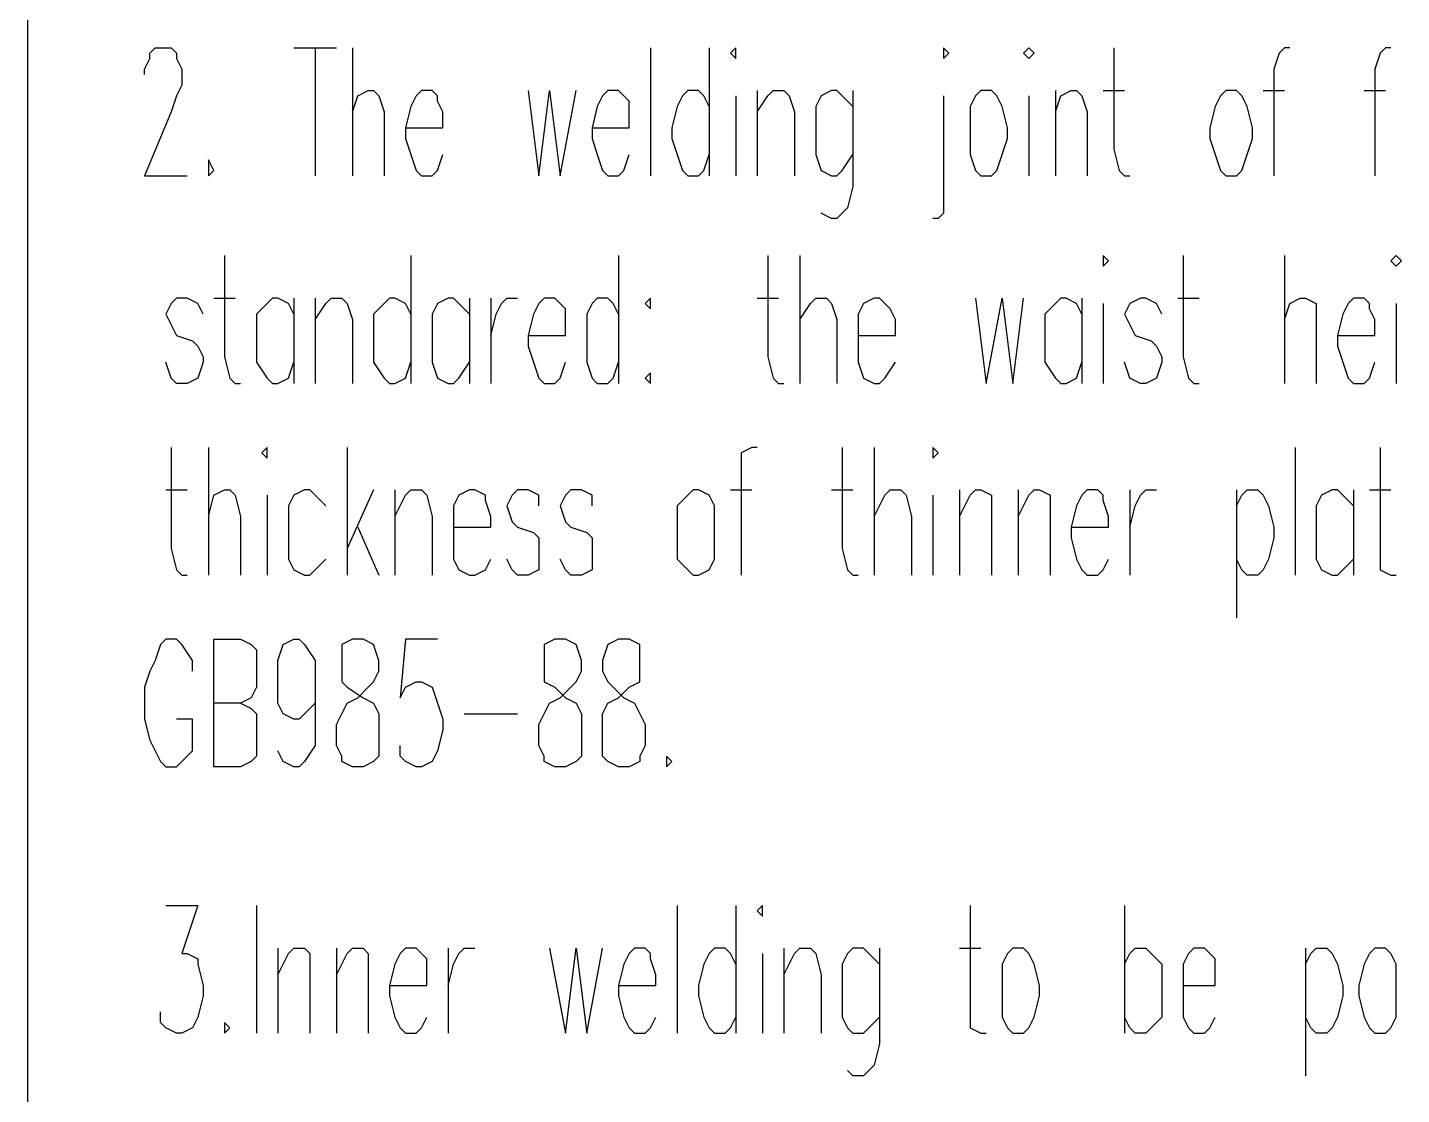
# Model space of a CAD drawing. Extents: x 0.3 to 16.2, y 0.3 to 22.9.
# Drawn here: x 13.697 to 14.557, y 20.275 to 20.943 of the extents above; entities that cross this region are included whole.
import ezdxf

# ---------------------------------------------------------------- set-up
doc = ezdxf.new("R2010")
doc.units = 0
doc.header["$MEASUREMENT"] = 0
doc.linetypes.add('AUSGEZOGEN', pattern=[0])
doc.layers.get('0').update_dxf_attribs({"linetype": 'AUSGEZOGEN'})

msp = doc.modelspace()

# ---------------------------------------------------------------- linework, layer by layer
for points in [[(13.69667, 21.55333), (13.69667, 17.68333)], [(13.77, 20.91333), (13.77, 20.91667), (13.77, 20.91667), (13.77333, 20.92333), (13.77333, 20.92333), (13.77333, 20.92667), (13.77333, 20.92667), (13.77667, 20.93), (13.77667, 20.93), (13.78667, 20.93), (13.78667, 20.93), (13.79, 20.92667), (13.79, 20.92667), (13.79, 20.92333), (13.79, 20.92333), (13.79333, 20.91667), (13.79333, 20.91667), (13.79333, 20.90667), (13.79333, 20.90667), (13.79, 20.9), (13.79, 20.9), (13.78667, 20.89), (13.78667, 20.89), (13.77, 20.85), (13.77, 20.85), (13.79667, 20.85)], [(13.86333, 20.93), (13.89, 20.93)], [(13.87667, 20.93), (13.87667, 20.85)], [(13.9, 20.93), (13.9, 20.85)], [(14.08667, 20.93), (14.08667, 20.85)], [(14.12333, 20.93), (14.12333, 20.85)], [(14.13667, 20.92667), (14.14, 20.92333), (14.14, 20.92333), (14.14, 20.93), (14.14, 20.93), (14.13667, 20.92667), (14.13667, 20.92667)], [(14.27, 20.92667), (14.27, 20.92333), (14.27, 20.92333), (14.27333, 20.92667), (14.27333, 20.92667), (14.27, 20.93), (14.27, 20.93), (14.27, 20.92667), (14.27, 20.92667)], [(14.32, 20.92667), (14.32333, 20.92333), (14.32333, 20.92333), (14.32667, 20.92667), (14.32667, 20.92667), (14.32333, 20.93), (14.32333, 20.93), (14.32, 20.92667), (14.32, 20.92667)], [(14.37667, 20.93), (14.37667, 20.86667), (14.37667, 20.86667), (14.38, 20.85333), (14.38, 20.85333), (14.38333, 20.85), (14.38333, 20.85), (14.38667, 20.85)], [(14.48667, 20.93), (14.48333, 20.93), (14.48333, 20.93), (14.48, 20.92667), (14.48, 20.92667), (14.47667, 20.91667), (14.47667, 20.91667), (14.47667, 20.85)], [(14.55, 20.93), (14.54667, 20.93), (14.54667, 20.93), (14.54333, 20.92667), (14.54333, 20.92667), (14.54, 20.91667), (14.54, 20.91667), (14.54, 20.85)], [(13.9, 20.89), (13.90333, 20.9), (13.90333, 20.9), (13.91, 20.90333), (13.91, 20.90333), (13.91333, 20.90333), (13.91333, 20.90333), (13.91667, 20.9), (13.91667, 20.9), (13.92, 20.89), (13.92, 20.89), (13.92, 20.85)], [(13.93333, 20.88), (13.95667, 20.88), (13.95667, 20.88), (13.95667, 20.89), (13.95667, 20.89), (13.95333, 20.89667), (13.95333, 20.89667), (13.95333, 20.9), (13.95333, 20.9), (13.95, 20.90333), (13.95, 20.90333), (13.94333, 20.90333), (13.94333, 20.90333), (13.94, 20.9), (13.94, 20.9), (13.93667, 20.89333), (13.93667, 20.89333), (13.93333, 20.88), (13.93333, 20.88), (13.93333, 20.87333), (13.93333, 20.87333), (13.93667, 20.86333), (13.93667, 20.86333), (13.94, 20.85333), (13.94, 20.85333), (13.94333, 20.85), (13.94333, 20.85), (13.95, 20.85), (13.95, 20.85), (13.95333, 20.85333), (13.95333, 20.85333), (13.95667, 20.86333)], [(14.01, 20.90333), (14.01667, 20.85), (14.01667, 20.85), (14.02333, 20.90333), (14.02333, 20.90333), (14.03, 20.85), (14.03, 20.85), (14.04, 20.90333)], [(14.05, 20.88), (14.07333, 20.88), (14.07333, 20.88), (14.07333, 20.89), (14.07333, 20.89), (14.07333, 20.89667), (14.07333, 20.89667), (14.07, 20.9), (14.07, 20.9), (14.06667, 20.90333), (14.06667, 20.90333), (14.06, 20.90333), (14.06, 20.90333), (14.05667, 20.9), (14.05667, 20.9), (14.05333, 20.89333), (14.05333, 20.89333), (14.05, 20.88), (14.05, 20.88), (14.05, 20.87333), (14.05, 20.87333), (14.05333, 20.86333), (14.05333, 20.86333), (14.05667, 20.85333), (14.05667, 20.85333), (14.06, 20.85), (14.06, 20.85), (14.06667, 20.85), (14.06667, 20.85), (14.07, 20.85333), (14.07, 20.85333), (14.07333, 20.86333)], [(14.12333, 20.89333), (14.12, 20.9), (14.12, 20.9), (14.11667, 20.90333), (14.11667, 20.90333), (14.11, 20.90333), (14.11, 20.90333), (14.10667, 20.9), (14.10667, 20.9), (14.10333, 20.89333), (14.10333, 20.89333), (14.1, 20.88), (14.1, 20.88), (14.1, 20.87333), (14.1, 20.87333), (14.10333, 20.86333), (14.10333, 20.86333), (14.10667, 20.85333), (14.10667, 20.85333), (14.11, 20.85), (14.11, 20.85), (14.11667, 20.85), (14.11667, 20.85), (14.12, 20.85333), (14.12, 20.85333), (14.12333, 20.86333)], [(14.14, 20.9), (14.14, 20.85)], [(14.15333, 20.90333), (14.15333, 20.85)], [(14.15333, 20.89), (14.16, 20.9), (14.16, 20.9), (14.16333, 20.90333), (14.16333, 20.90333), (14.17, 20.90333), (14.17, 20.90333), (14.17333, 20.9), (14.17333, 20.9), (14.17667, 20.89), (14.17667, 20.89), (14.17667, 20.85)], [(14.21333, 20.89333), (14.20667, 20.9), (14.20667, 20.9), (14.20333, 20.90333), (14.20333, 20.90333), (14.2, 20.90333), (14.2, 20.90333), (14.19333, 20.9), (14.19333, 20.9), (14.19, 20.89333), (14.19, 20.89333), (14.19, 20.86333), (14.19, 20.86333), (14.19333, 20.85333), (14.19333, 20.85333), (14.2, 20.85), (14.2, 20.85), (14.20333, 20.85), (14.20333, 20.85), (14.20667, 20.85333), (14.20667, 20.85333), (14.21333, 20.86333)], [(14.21333, 20.90333), (14.21333, 20.84333), (14.21333, 20.84333), (14.21, 20.83), (14.21, 20.83), (14.20667, 20.82667), (14.20667, 20.82667), (14.20333, 20.82333), (14.20333, 20.82333), (14.2, 20.82333), (14.2, 20.82333), (14.19333, 20.82667)], [(14.27, 20.9), (14.27, 20.82667), (14.27, 20.82667), (14.26667, 20.82333), (14.26667, 20.82333), (14.26333, 20.82333)], [(14.29333, 20.90333), (14.29, 20.9), (14.29, 20.9), (14.28667, 20.89333), (14.28667, 20.89333), (14.28667, 20.86333), (14.28667, 20.86333), (14.29, 20.85333), (14.29, 20.85333), (14.29333, 20.85), (14.29333, 20.85), (14.3, 20.85), (14.3, 20.85), (14.30333, 20.85333), (14.30333, 20.85333), (14.30667, 20.86333), (14.30667, 20.86333), (14.31, 20.87333), (14.31, 20.87333), (14.31, 20.88), (14.31, 20.88), (14.30667, 20.89333), (14.30667, 20.89333), (14.30333, 20.9), (14.30333, 20.9), (14.3, 20.90333), (14.3, 20.90333), (14.29333, 20.90333), (14.29333, 20.90333)], [(14.32333, 20.9), (14.32333, 20.85)], [(14.34, 20.90333), (14.34, 20.85)], [(14.34, 20.89), (14.34333, 20.9), (14.34333, 20.9), (14.35, 20.90333), (14.35, 20.90333), (14.35333, 20.90333), (14.35333, 20.90333), (14.35667, 20.9), (14.35667, 20.9), (14.36, 20.89), (14.36, 20.89), (14.36, 20.85)], [(14.37, 20.90333), (14.38333, 20.90333)], [(14.44667, 20.90333), (14.44333, 20.9), (14.44333, 20.9), (14.44, 20.89333), (14.44, 20.89333), (14.43667, 20.88), (14.43667, 20.88), (14.43667, 20.87333), (14.43667, 20.87333), (14.44, 20.86333), (14.44, 20.86333), (14.44333, 20.85333), (14.44333, 20.85333), (14.44667, 20.85), (14.44667, 20.85), (14.45333, 20.85), (14.45333, 20.85), (14.45667, 20.85333), (14.45667, 20.85333), (14.46, 20.86333), (14.46, 20.86333), (14.46333, 20.87333), (14.46333, 20.87333), (14.46333, 20.88), (14.46333, 20.88), (14.46, 20.89333), (14.46, 20.89333), (14.45667, 20.9), (14.45667, 20.9), (14.45333, 20.90333), (14.45333, 20.90333), (14.44667, 20.90333), (14.44667, 20.90333)], [(14.47, 20.90333), (14.48333, 20.90333)], [(14.53333, 20.90333), (14.54667, 20.90333)], [(13.81, 20.86), (13.81, 20.85), (13.81, 20.85), (13.81333, 20.85333), (13.81333, 20.85333), (13.81, 20.86), (13.81, 20.86)], [(13.82, 20.8), (13.82, 20.73667), (13.82, 20.73667), (13.82333, 20.72333), (13.82333, 20.72333), (13.82667, 20.72), (13.82667, 20.72), (13.83, 20.72)], [(13.93667, 20.8), (13.93667, 20.72)], [(14.06667, 20.8), (14.06667, 20.72)], [(14.16, 20.8), (14.16, 20.73667), (14.16, 20.73667), (14.16333, 20.72333), (14.16333, 20.72333), (14.16667, 20.72), (14.16667, 20.72), (14.17, 20.72)], [(14.18, 20.8), (14.18, 20.72)], [(14.37, 20.79667), (14.37, 20.79333), (14.37, 20.79333), (14.37333, 20.79667), (14.37333, 20.79667), (14.37, 20.8), (14.37, 20.8), (14.37, 20.79667), (14.37, 20.79667)], [(14.42, 20.8), (14.42, 20.73667), (14.42, 20.73667), (14.42333, 20.72333), (14.42333, 20.72333), (14.42667, 20.72), (14.42667, 20.72), (14.43, 20.72)], [(14.48333, 20.8), (14.48333, 20.72)], [(14.55, 20.79667), (14.55333, 20.79333), (14.55333, 20.79333), (14.55667, 20.79667), (14.55667, 20.79667), (14.55333, 20.8), (14.55333, 20.8), (14.55, 20.79667), (14.55, 20.79667)], [(13.80667, 20.76333), (13.80333, 20.77), (13.80333, 20.77), (13.79667, 20.77333), (13.79667, 20.77333), (13.79, 20.77333), (13.79, 20.77333), (13.78667, 20.77), (13.78667, 20.77), (13.78333, 20.76333), (13.78333, 20.76333), (13.78667, 20.75667), (13.78667, 20.75667), (13.79, 20.75), (13.79, 20.75), (13.8, 20.74667), (13.8, 20.74667), (13.80333, 20.74333), (13.80333, 20.74333), (13.80667, 20.73667), (13.80667, 20.73667), (13.80667, 20.73333), (13.80667, 20.73333), (13.80333, 20.72333), (13.80333, 20.72333), (13.79667, 20.72), (13.79667, 20.72), (13.79, 20.72), (13.79, 20.72), (13.78667, 20.72333), (13.78667, 20.72333), (13.78333, 20.73333)], [(13.81333, 20.77333), (13.82667, 20.77333)], [(13.86333, 20.76333), (13.86, 20.77), (13.86, 20.77), (13.85333, 20.77333), (13.85333, 20.77333), (13.85, 20.77333), (13.85, 20.77333), (13.84667, 20.77), (13.84667, 20.77), (13.84, 20.76333), (13.84, 20.76333), (13.84, 20.73333), (13.84, 20.73333), (13.84667, 20.72333), (13.84667, 20.72333), (13.85, 20.72), (13.85, 20.72), (13.85333, 20.72), (13.85333, 20.72), (13.86, 20.72333), (13.86, 20.72333), (13.86333, 20.73333)], [(13.86333, 20.77333), (13.86333, 20.72)], [(13.87667, 20.77333), (13.87667, 20.72)], [(13.87667, 20.76), (13.88333, 20.77), (13.88333, 20.77), (13.88667, 20.77333), (13.88667, 20.77333), (13.89333, 20.77333), (13.89333, 20.77333), (13.89667, 20.77), (13.89667, 20.77), (13.9, 20.76), (13.9, 20.76), (13.9, 20.72)], [(13.93667, 20.76333), (13.93333, 20.77), (13.93333, 20.77), (13.92667, 20.77333), (13.92667, 20.77333), (13.92333, 20.77333), (13.92333, 20.77333), (13.92, 20.77), (13.92, 20.77), (13.91333, 20.76333), (13.91333, 20.76333), (13.91333, 20.73333), (13.91333, 20.73333), (13.92, 20.72333), (13.92, 20.72333), (13.92333, 20.72), (13.92333, 20.72), (13.92667, 20.72), (13.92667, 20.72), (13.93333, 20.72333), (13.93333, 20.72333), (13.93667, 20.73333)], [(13.97333, 20.76333), (13.96667, 20.77), (13.96667, 20.77), (13.96333, 20.77333), (13.96333, 20.77333), (13.96, 20.77333), (13.96, 20.77333), (13.95333, 20.77), (13.95333, 20.77), (13.95, 20.76333), (13.95, 20.76333), (13.95, 20.73333), (13.95, 20.73333), (13.95333, 20.72333), (13.95333, 20.72333), (13.96, 20.72), (13.96, 20.72), (13.96333, 20.72), (13.96333, 20.72), (13.96667, 20.72333), (13.96667, 20.72333), (13.97333, 20.73333)], [(13.97333, 20.77333), (13.97333, 20.72)], [(13.98667, 20.77333), (13.98667, 20.72)], [(13.98667, 20.75), (13.99, 20.76333), (13.99, 20.76333), (13.99333, 20.77), (13.99333, 20.77), (13.99667, 20.77333), (13.99667, 20.77333), (14.00333, 20.77333)], [(14.01, 20.75), (14.03333, 20.75), (14.03333, 20.75), (14.03333, 20.76), (14.03333, 20.76), (14.03333, 20.76667), (14.03333, 20.76667), (14.03, 20.77), (14.03, 20.77), (14.02667, 20.77333), (14.02667, 20.77333), (14.02, 20.77333), (14.02, 20.77333), (14.01667, 20.77), (14.01667, 20.77), (14.01333, 20.76333), (14.01333, 20.76333), (14.01, 20.75), (14.01, 20.75), (14.01, 20.74333), (14.01, 20.74333), (14.01333, 20.73333), (14.01333, 20.73333), (14.01667, 20.72333), (14.01667, 20.72333), (14.02, 20.72), (14.02, 20.72), (14.02667, 20.72), (14.02667, 20.72), (14.03, 20.72333), (14.03, 20.72333), (14.03333, 20.73333)], [(14.06667, 20.76333), (14.06333, 20.77), (14.06333, 20.77), (14.06, 20.77333), (14.06, 20.77333), (14.05333, 20.77333), (14.05333, 20.77333), (14.05, 20.77), (14.05, 20.77), (14.04667, 20.76333), (14.04667, 20.76333), (14.04667, 20.73333), (14.04667, 20.73333), (14.05, 20.72333), (14.05, 20.72333), (14.05333, 20.72), (14.05333, 20.72), (14.06, 20.72), (14.06, 20.72), (14.06333, 20.72333), (14.06333, 20.72333), (14.06667, 20.73333)], [(14.08667, 20.77333), (14.08333, 20.77), (14.08333, 20.77), (14.08667, 20.76667), (14.08667, 20.76667), (14.08667, 20.77333), (14.08667, 20.77333)], [(14.15333, 20.77333), (14.16667, 20.77333)], [(14.18, 20.76), (14.18667, 20.77), (14.18667, 20.77), (14.19, 20.77333), (14.19, 20.77333), (14.19667, 20.77333), (14.19667, 20.77333), (14.2, 20.77), (14.2, 20.77), (14.20333, 20.76), (14.20333, 20.76), (14.20333, 20.72)], [(14.21667, 20.75), (14.24, 20.75), (14.24, 20.75), (14.24, 20.76), (14.24, 20.76), (14.23667, 20.76667), (14.23667, 20.76667), (14.23333, 20.77), (14.23333, 20.77), (14.23, 20.77333), (14.23, 20.77333), (14.22667, 20.77333), (14.22667, 20.77333), (14.22, 20.77), (14.22, 20.77), (14.21667, 20.76333), (14.21667, 20.76333), (14.21667, 20.73333), (14.21667, 20.73333), (14.22, 20.72333), (14.22, 20.72333), (14.22667, 20.72), (14.22667, 20.72), (14.23, 20.72), (14.23, 20.72), (14.23333, 20.72333), (14.23333, 20.72333), (14.24, 20.73333)], [(14.29, 20.77333), (14.29667, 20.72), (14.29667, 20.72), (14.30667, 20.77333), (14.30667, 20.77333), (14.31333, 20.72), (14.31333, 20.72), (14.32, 20.77333)], [(14.35667, 20.76333), (14.35333, 20.77), (14.35333, 20.77), (14.34667, 20.77333), (14.34667, 20.77333), (14.34333, 20.77333), (14.34333, 20.77333), (14.34, 20.77), (14.34, 20.77), (14.33333, 20.76333), (14.33333, 20.76333), (14.33333, 20.73333), (14.33333, 20.73333), (14.34, 20.72333), (14.34, 20.72333), (14.34333, 20.72), (14.34333, 20.72), (14.34667, 20.72), (14.34667, 20.72), (14.35333, 20.72333), (14.35333, 20.72333), (14.35667, 20.73333)], [(14.35667, 20.77333), (14.35667, 20.72)], [(14.37, 20.77), (14.37, 20.72)], [(14.40667, 20.76333), (14.40333, 20.77), (14.40333, 20.77), (14.39667, 20.77333), (14.39667, 20.77333), (14.39333, 20.77333), (14.39333, 20.77333), (14.38667, 20.77), (14.38667, 20.77), (14.38333, 20.76333), (14.38333, 20.76333), (14.38667, 20.75667), (14.38667, 20.75667), (14.39, 20.75), (14.39, 20.75), (14.4, 20.74667), (14.4, 20.74667), (14.40333, 20.74333), (14.40333, 20.74333), (14.40667, 20.73667), (14.40667, 20.73667), (14.40667, 20.73333), (14.40667, 20.73333), (14.40333, 20.72333), (14.40333, 20.72333), (14.39667, 20.72), (14.39667, 20.72), (14.39333, 20.72), (14.39333, 20.72), (14.38667, 20.72333), (14.38667, 20.72333), (14.38333, 20.73333)], [(14.41667, 20.77333), (14.43, 20.77333)], [(14.48333, 20.76), (14.48667, 20.77), (14.48667, 20.77), (14.49333, 20.77333), (14.49333, 20.77333), (14.49667, 20.77333), (14.49667, 20.77333), (14.50333, 20.77), (14.50333, 20.77), (14.50333, 20.72)], [(14.51667, 20.75), (14.54, 20.75), (14.54, 20.75), (14.54, 20.76), (14.54, 20.76), (14.53667, 20.76667), (14.53667, 20.76667), (14.53667, 20.77), (14.53667, 20.77), (14.53333, 20.77333), (14.53333, 20.77333), (14.52667, 20.77333), (14.52667, 20.77333), (14.52333, 20.77), (14.52333, 20.77), (14.52, 20.76333), (14.52, 20.76333), (14.51667, 20.75), (14.51667, 20.75), (14.51667, 20.74333), (14.51667, 20.74333), (14.52, 20.73333), (14.52, 20.73333), (14.52333, 20.72333), (14.52333, 20.72333), (14.52667, 20.72), (14.52667, 20.72), (14.53333, 20.72), (14.53333, 20.72), (14.53667, 20.72333), (14.53667, 20.72333), (14.54, 20.73333)], [(14.55333, 20.77), (14.55333, 20.72)], [(14.08667, 20.72667), (14.08333, 20.72333), (14.08333, 20.72333), (14.08667, 20.72), (14.08667, 20.72), (14.08667, 20.72667), (14.08667, 20.72667)], [(13.78667, 20.68), (13.78667, 20.61667), (13.78667, 20.61667), (13.79, 20.60333), (13.79, 20.60333), (13.79333, 20.6), (13.79333, 20.6), (13.79667, 20.6)], [(13.81, 20.68), (13.81, 20.6)], [(13.84333, 20.67667), (13.84667, 20.67333), (13.84667, 20.67333), (13.84667, 20.68), (13.84667, 20.68), (13.84333, 20.67667), (13.84333, 20.67667)], [(13.89667, 20.68), (13.89667, 20.6)], [(14.15333, 20.68), (14.15, 20.68), (14.15, 20.68), (14.14333, 20.67667), (14.14333, 20.67667), (14.14333, 20.6)], [(14.20667, 20.68), (14.20667, 20.61667), (14.20667, 20.61667), (14.21, 20.60333), (14.21, 20.60333), (14.21333, 20.6), (14.21333, 20.6), (14.21667, 20.6)], [(14.22667, 20.68), (14.22667, 20.6)], [(14.26333, 20.67667), (14.26333, 20.67333), (14.26333, 20.67333), (14.26667, 20.67667), (14.26667, 20.67667), (14.26333, 20.68), (14.26333, 20.68), (14.26333, 20.67667), (14.26333, 20.67667)], [(14.49, 20.68), (14.49, 20.6)], [(14.54333, 20.68), (14.54333, 20.60333), (14.54333, 20.60333), (14.55, 20.6), (14.55, 20.6), (14.55333, 20.6)], [(13.78333, 20.65333), (13.79667, 20.65333)], [(13.81, 20.63667), (13.81333, 20.65), (13.81333, 20.65), (13.82, 20.65333), (13.82, 20.65333), (13.82333, 20.65333), (13.82333, 20.65333), (13.82667, 20.65), (13.82667, 20.65), (13.83, 20.63667), (13.83, 20.63667), (13.83, 20.6)], [(13.84667, 20.65), (13.84667, 20.6)], [(13.88333, 20.64333), (13.87667, 20.65), (13.87667, 20.65), (13.87333, 20.65333), (13.87333, 20.65333), (13.87, 20.65333), (13.87, 20.65333), (13.86333, 20.65), (13.86333, 20.65), (13.86, 20.64333), (13.86, 20.64333), (13.86, 20.61), (13.86, 20.61), (13.86333, 20.60333), (13.86333, 20.60333), (13.87, 20.6), (13.87, 20.6), (13.87333, 20.6), (13.87333, 20.6), (13.87667, 20.60333), (13.87667, 20.60333), (13.88333, 20.61)], [(13.91333, 20.65333), (13.89667, 20.61667)], [(13.92667, 20.65333), (13.92667, 20.6)], [(13.92667, 20.63667), (13.93333, 20.65), (13.93333, 20.65), (13.93667, 20.65333), (13.93667, 20.65333), (13.94333, 20.65333), (13.94333, 20.65333), (13.94667, 20.65), (13.94667, 20.65), (13.95, 20.63667), (13.95, 20.63667), (13.95, 20.6)], [(13.96333, 20.63), (13.98667, 20.63), (13.98667, 20.63), (13.98667, 20.63667), (13.98667, 20.63667), (13.98333, 20.64667), (13.98333, 20.64667), (13.98333, 20.65), (13.98333, 20.65), (13.97667, 20.65333), (13.97667, 20.65333), (13.97333, 20.65333), (13.97333, 20.65333), (13.96667, 20.65), (13.96667, 20.65), (13.96333, 20.64333), (13.96333, 20.64333), (13.96333, 20.61), (13.96333, 20.61), (13.96667, 20.60333), (13.96667, 20.60333), (13.97333, 20.6), (13.97333, 20.6), (13.97667, 20.6), (13.97667, 20.6), (13.98333, 20.60333), (13.98333, 20.60333), (13.98667, 20.61)], [(14.01667, 20.64333), (14.01667, 20.65), (14.01667, 20.65), (14.01, 20.65333), (14.01, 20.65333), (14.00333, 20.65333), (14.00333, 20.65333), (14, 20.65), (14, 20.65), (13.99667, 20.64333), (13.99667, 20.64333), (14, 20.63333), (14, 20.63333), (14.00333, 20.63), (14.00333, 20.63), (14.01333, 20.62667), (14.01333, 20.62667), (14.01667, 20.62333), (14.01667, 20.62333), (14.01667, 20.60333), (14.01667, 20.60333), (14.01, 20.6), (14.01, 20.6), (14.00333, 20.6), (14.00333, 20.6), (14, 20.60333), (14, 20.60333), (13.99667, 20.61)], [(14.05, 20.64333), (14.05, 20.65), (14.05, 20.65), (14.04333, 20.65333), (14.04333, 20.65333), (14.03667, 20.65333), (14.03667, 20.65333), (14.03333, 20.65), (14.03333, 20.65), (14.03, 20.64333), (14.03, 20.64333), (14.03333, 20.63333), (14.03333, 20.63333), (14.03667, 20.63), (14.03667, 20.63), (14.04667, 20.62667), (14.04667, 20.62667), (14.05, 20.62333), (14.05, 20.62333), (14.05, 20.60333), (14.05, 20.60333), (14.04333, 20.6), (14.04333, 20.6), (14.03667, 20.6), (14.03667, 20.6), (14.03333, 20.60333), (14.03333, 20.60333), (14.03, 20.61)], [(14.11333, 20.65333), (14.11, 20.65), (14.11, 20.65), (14.10333, 20.64333), (14.10333, 20.64333), (14.10333, 20.61), (14.10333, 20.61), (14.11, 20.60333), (14.11, 20.60333), (14.11333, 20.6), (14.11333, 20.6), (14.11667, 20.6), (14.11667, 20.6), (14.12333, 20.60333), (14.12333, 20.60333), (14.12667, 20.61), (14.12667, 20.61), (14.12667, 20.64333), (14.12667, 20.64333), (14.12333, 20.65), (14.12333, 20.65), (14.11667, 20.65333), (14.11667, 20.65333), (14.11333, 20.65333), (14.11333, 20.65333)], [(14.13667, 20.65333), (14.15, 20.65333)], [(14.2, 20.65333), (14.21333, 20.65333)], [(14.22667, 20.63667), (14.23333, 20.65), (14.23333, 20.65), (14.23667, 20.65333), (14.23667, 20.65333), (14.24333, 20.65333), (14.24333, 20.65333), (14.24667, 20.65), (14.24667, 20.65), (14.25, 20.63667), (14.25, 20.63667), (14.25, 20.6)], [(14.26333, 20.65), (14.26333, 20.6)], [(14.28, 20.65333), (14.28, 20.6)], [(14.28, 20.63667), (14.28667, 20.65), (14.28667, 20.65), (14.29, 20.65333), (14.29, 20.65333), (14.29333, 20.65333), (14.29333, 20.65333), (14.3, 20.65), (14.3, 20.65), (14.3, 20.6)], [(14.31667, 20.65333), (14.31667, 20.6)], [(14.31667, 20.63667), (14.32333, 20.65), (14.32333, 20.65), (14.32667, 20.65333), (14.32667, 20.65333), (14.33, 20.65333), (14.33, 20.65333), (14.33667, 20.65), (14.33667, 20.65), (14.33667, 20.6)], [(14.35, 20.63), (14.37333, 20.63), (14.37333, 20.63), (14.37333, 20.63667), (14.37333, 20.63667), (14.37, 20.64667), (14.37, 20.64667), (14.37, 20.65), (14.37, 20.65), (14.36667, 20.65333), (14.36667, 20.65333), (14.36, 20.65333), (14.36, 20.65333), (14.35667, 20.65), (14.35667, 20.65), (14.35333, 20.64333), (14.35333, 20.64333), (14.35, 20.63), (14.35, 20.63), (14.35, 20.62333), (14.35, 20.62333), (14.35333, 20.61), (14.35333, 20.61), (14.35667, 20.60333), (14.35667, 20.60333), (14.36, 20.6), (14.36, 20.6), (14.36667, 20.6), (14.36667, 20.6), (14.37, 20.60333), (14.37, 20.60333), (14.37333, 20.61)], [(14.38667, 20.65333), (14.38667, 20.6)], [(14.38667, 20.63), (14.39, 20.64333), (14.39, 20.64333), (14.39333, 20.65), (14.39333, 20.65), (14.39667, 20.65333), (14.39667, 20.65333), (14.40333, 20.65333)], [(14.45333, 20.65333), (14.45333, 20.57333)], [(14.45333, 20.64333), (14.45667, 20.65), (14.45667, 20.65), (14.46, 20.65333), (14.46, 20.65333), (14.46667, 20.65333), (14.46667, 20.65333), (14.47, 20.65), (14.47, 20.65), (14.47333, 20.64333), (14.47333, 20.64333), (14.47667, 20.63), (14.47667, 20.63), (14.47667, 20.62333), (14.47667, 20.62333), (14.47333, 20.61), (14.47333, 20.61), (14.47, 20.60333), (14.47, 20.60333), (14.46667, 20.6), (14.46667, 20.6), (14.46, 20.6), (14.46, 20.6), (14.45667, 20.60333), (14.45667, 20.60333), (14.45333, 20.61)], [(14.52667, 20.64333), (14.52, 20.65), (14.52, 20.65), (14.51667, 20.65333), (14.51667, 20.65333), (14.51333, 20.65333), (14.51333, 20.65333), (14.50667, 20.65), (14.50667, 20.65), (14.50333, 20.64333), (14.50333, 20.64333), (14.50333, 20.61), (14.50333, 20.61), (14.50667, 20.60333), (14.50667, 20.60333), (14.51333, 20.6), (14.51333, 20.6), (14.51667, 20.6), (14.51667, 20.6), (14.52, 20.60333), (14.52, 20.60333), (14.52667, 20.61)], [(14.52667, 20.65333), (14.52667, 20.6)], [(14.53667, 20.65333), (14.55, 20.65333)], [(13.90333, 20.63), (13.91667, 20.6)], [(13.8, 20.54), (13.8, 20.54667), (13.8, 20.54667), (13.79333, 20.55667), (13.79333, 20.55667), (13.79, 20.56), (13.79, 20.56), (13.78333, 20.56), (13.78333, 20.56), (13.78, 20.55667), (13.78, 20.55667), (13.77667, 20.54667), (13.77667, 20.54667), (13.77333, 20.54), (13.77333, 20.54), (13.77, 20.53), (13.77, 20.53), (13.77, 20.51), (13.77, 20.51), (13.77333, 20.49667), (13.77333, 20.49667), (13.77667, 20.49), (13.77667, 20.49), (13.78, 20.48333), (13.78, 20.48333), (13.78333, 20.48), (13.78333, 20.48), (13.79, 20.48), (13.79, 20.48), (13.79333, 20.48333), (13.79333, 20.48333), (13.8, 20.49), (13.8, 20.49), (13.8, 20.51), (13.8, 20.51), (13.79, 20.51)], [(13.81333, 20.48), (13.81333, 20.56), (13.81333, 20.56), (13.83, 20.56), (13.83, 20.56), (13.83667, 20.55667), (13.83667, 20.55667), (13.84, 20.55333), (13.84, 20.55333), (13.84, 20.53), (13.84, 20.53), (13.83667, 20.52333), (13.83667, 20.52333), (13.83, 20.52), (13.83, 20.52), (13.81333, 20.52)], [(13.87667, 20.53333), (13.87667, 20.52), (13.87667, 20.52), (13.87, 20.51333), (13.87, 20.51333), (13.86667, 20.51), (13.86667, 20.51), (13.86333, 20.51), (13.86333, 20.51), (13.85667, 20.51333), (13.85667, 20.51333), (13.85333, 20.52), (13.85333, 20.52), (13.85333, 20.54667), (13.85333, 20.54667), (13.85667, 20.55667), (13.85667, 20.55667), (13.86333, 20.56), (13.86333, 20.56), (13.86667, 20.56), (13.86667, 20.56), (13.87, 20.55667), (13.87, 20.55667), (13.87667, 20.54667), (13.87667, 20.54667), (13.87667, 20.49333), (13.87667, 20.49333), (13.87, 20.48333), (13.87, 20.48333), (13.86667, 20.48), (13.86667, 20.48), (13.86333, 20.48), (13.86333, 20.48), (13.85667, 20.48333), (13.85667, 20.48333), (13.85333, 20.49)], [(13.9, 20.56), (13.89333, 20.55667), (13.89333, 20.55667), (13.89333, 20.53333), (13.89333, 20.53333), (13.89667, 20.53), (13.89667, 20.53), (13.90667, 20.52333), (13.90667, 20.52333), (13.91333, 20.52), (13.91333, 20.52), (13.91667, 20.51333), (13.91667, 20.51333), (13.91667, 20.48667), (13.91667, 20.48667), (13.91333, 20.48333), (13.91333, 20.48333), (13.90667, 20.48), (13.90667, 20.48), (13.9, 20.48), (13.9, 20.48), (13.89333, 20.48333), (13.89333, 20.48333), (13.89333, 20.48667), (13.89333, 20.48667), (13.89, 20.49333), (13.89, 20.49333), (13.89, 20.50667), (13.89, 20.50667), (13.89333, 20.51333), (13.89333, 20.51333), (13.89667, 20.52), (13.89667, 20.52), (13.90333, 20.52333), (13.90333, 20.52333), (13.91, 20.53), (13.91, 20.53), (13.91333, 20.53333), (13.91333, 20.53333), (13.91667, 20.54), (13.91667, 20.54), (13.91667, 20.54667), (13.91667, 20.54667), (13.91333, 20.55667), (13.91333, 20.55667), (13.90667, 20.56), (13.90667, 20.56), (13.9, 20.56), (13.9, 20.56)], [(13.95333, 20.56), (13.93333, 20.56), (13.93333, 20.56), (13.93, 20.52333), (13.93, 20.52333), (13.93333, 20.53), (13.93333, 20.53), (13.94, 20.53333), (13.94, 20.53333), (13.94333, 20.53333), (13.94333, 20.53333), (13.95, 20.53), (13.95, 20.53), (13.95333, 20.52), (13.95333, 20.52), (13.95667, 20.51), (13.95667, 20.51), (13.95667, 20.50333), (13.95667, 20.50333), (13.95333, 20.49), (13.95333, 20.49), (13.95, 20.48333), (13.95, 20.48333), (13.94333, 20.48), (13.94333, 20.48), (13.94, 20.48), (13.94, 20.48), (13.93333, 20.48333), (13.93333, 20.48333), (13.93, 20.48667), (13.93, 20.48667), (13.93, 20.49333)], [(14.02667, 20.56), (14.02, 20.55667), (14.02, 20.55667), (14.02, 20.53333), (14.02, 20.53333), (14.02667, 20.53), (14.02667, 20.53), (14.03333, 20.52333), (14.03333, 20.52333), (14.04, 20.52), (14.04, 20.52), (14.04333, 20.51333), (14.04333, 20.51333), (14.04333, 20.48667), (14.04333, 20.48667), (14.04, 20.48333), (14.04, 20.48333), (14.03333, 20.48), (14.03333, 20.48), (14.02667, 20.48), (14.02667, 20.48), (14.02, 20.48333), (14.02, 20.48333), (14.02, 20.48667), (14.02, 20.48667), (14.01667, 20.49333), (14.01667, 20.49333), (14.01667, 20.50667), (14.01667, 20.50667), (14.02, 20.51333), (14.02, 20.51333), (14.02333, 20.52), (14.02333, 20.52), (14.03, 20.52333), (14.03, 20.52333), (14.03667, 20.53), (14.03667, 20.53), (14.04, 20.53333), (14.04, 20.53333), (14.04333, 20.54), (14.04333, 20.54), (14.04333, 20.54667), (14.04333, 20.54667), (14.04, 20.55667), (14.04, 20.55667), (14.03333, 20.56), (14.03333, 20.56), (14.02667, 20.56), (14.02667, 20.56)], [(14.06667, 20.56), (14.06, 20.55667), (14.06, 20.55667), (14.05667, 20.54667), (14.05667, 20.54667), (14.05667, 20.54), (14.05667, 20.54), (14.06, 20.53333), (14.06, 20.53333), (14.06333, 20.53), (14.06333, 20.53), (14.07, 20.52333), (14.07, 20.52333), (14.07667, 20.52), (14.07667, 20.52), (14.08, 20.51333), (14.08, 20.51333), (14.08333, 20.50667), (14.08333, 20.50667), (14.08333, 20.49333), (14.08333, 20.49333), (14.08, 20.48667), (14.08, 20.48667), (14.08, 20.48333), (14.08, 20.48333), (14.07333, 20.48), (14.07333, 20.48), (14.06667, 20.48), (14.06667, 20.48), (14.06, 20.48333), (14.06, 20.48333), (14.05667, 20.48667), (14.05667, 20.48667), (14.05667, 20.51333), (14.05667, 20.51333), (14.06, 20.52), (14.06, 20.52), (14.06667, 20.52333), (14.06667, 20.52333), (14.07333, 20.53), (14.07333, 20.53), (14.08, 20.53333), (14.08, 20.53333), (14.08, 20.55667), (14.08, 20.55667), (14.07333, 20.56), (14.07333, 20.56), (14.06667, 20.56), (14.06667, 20.56)], [(13.83, 20.52), (13.83667, 20.51667), (13.83667, 20.51667), (13.84, 20.51333), (13.84, 20.51333), (13.84, 20.48667), (13.84, 20.48667), (13.83667, 20.48333), (13.83667, 20.48333), (13.83, 20.48), (13.83, 20.48), (13.81333, 20.48)], [(13.97, 20.51333), (14.00333, 20.51333)], [(14.09667, 20.48667), (14.09667, 20.48), (14.09667, 20.48), (14.1, 20.48333), (14.1, 20.48333), (14.09667, 20.48667), (14.09667, 20.48667)], [(13.78333, 20.39333), (13.80333, 20.39333), (13.80333, 20.39333), (13.79333, 20.36333), (13.79333, 20.36333), (13.79667, 20.36333), (13.79667, 20.36333), (13.80333, 20.36), (13.80333, 20.36), (13.80333, 20.35667), (13.80333, 20.35667), (13.80667, 20.34333), (13.80667, 20.34333), (13.80667, 20.33667), (13.80667, 20.33667), (13.80333, 20.32333), (13.80333, 20.32333), (13.8, 20.31667), (13.8, 20.31667), (13.79333, 20.31333), (13.79333, 20.31333), (13.79, 20.31333), (13.79, 20.31333), (13.78333, 20.31667), (13.78333, 20.31667), (13.78, 20.32), (13.78, 20.32), (13.78, 20.32667)], [(13.84, 20.39333), (13.84, 20.31333)], [(14.10333, 20.39333), (14.10333, 20.31333)], [(14.14, 20.39333), (14.14, 20.31333)], [(14.15333, 20.39), (14.15667, 20.38667), (14.15667, 20.38667), (14.15667, 20.39333), (14.15667, 20.39333), (14.15333, 20.39), (14.15333, 20.39)], [(14.28667, 20.39333), (14.28667, 20.31667), (14.28667, 20.31667), (14.29333, 20.31333), (14.29333, 20.31333), (14.29667, 20.31333)], [(14.38333, 20.39333), (14.38333, 20.31333)], [(13.85333, 20.36667), (13.85333, 20.31333)], [(13.85333, 20.35), (13.86, 20.36333), (13.86, 20.36333), (13.86333, 20.36667), (13.86333, 20.36667), (13.87, 20.36667), (13.87, 20.36667), (13.87333, 20.36333), (13.87333, 20.36333), (13.87333, 20.31333)], [(13.89, 20.36667), (13.89, 20.31333)], [(13.89, 20.35), (13.89667, 20.36333), (13.89667, 20.36333), (13.9, 20.36667), (13.9, 20.36667), (13.90667, 20.36667), (13.90667, 20.36667), (13.91, 20.36333), (13.91, 20.36333), (13.91, 20.31333)], [(13.92333, 20.34333), (13.94667, 20.34333), (13.94667, 20.34333), (13.94667, 20.35), (13.94667, 20.35), (13.94667, 20.36), (13.94667, 20.36), (13.94333, 20.36333), (13.94333, 20.36333), (13.94, 20.36667), (13.94, 20.36667), (13.93333, 20.36667), (13.93333, 20.36667), (13.93, 20.36333), (13.93, 20.36333), (13.92667, 20.35667), (13.92667, 20.35667), (13.92333, 20.34333), (13.92333, 20.34333), (13.92333, 20.33667), (13.92333, 20.33667), (13.92667, 20.32333), (13.92667, 20.32333), (13.93, 20.31667), (13.93, 20.31667), (13.93333, 20.31333), (13.93333, 20.31333), (13.94, 20.31333), (13.94, 20.31333), (13.94333, 20.31667), (13.94333, 20.31667), (13.94667, 20.32333)], [(13.96, 20.36667), (13.96, 20.31333)], [(13.96, 20.34333), (13.96333, 20.35667), (13.96333, 20.35667), (13.96667, 20.36333), (13.96667, 20.36333), (13.97, 20.36667), (13.97, 20.36667), (13.97667, 20.36667)], [(14.02333, 20.36667), (14.03333, 20.31333), (14.03333, 20.31333), (14.04, 20.36667), (14.04, 20.36667), (14.04667, 20.31333), (14.04667, 20.31333), (14.05667, 20.36667)], [(14.06667, 20.34333), (14.09, 20.34333), (14.09, 20.34333), (14.09, 20.35), (14.09, 20.35), (14.08667, 20.36), (14.08667, 20.36), (14.08667, 20.36333), (14.08667, 20.36333), (14.08333, 20.36667), (14.08333, 20.36667), (14.07667, 20.36667), (14.07667, 20.36667), (14.07333, 20.36333), (14.07333, 20.36333), (14.07, 20.35667), (14.07, 20.35667), (14.06667, 20.34333), (14.06667, 20.34333), (14.06667, 20.33667), (14.06667, 20.33667), (14.07, 20.32333), (14.07, 20.32333), (14.07333, 20.31667), (14.07333, 20.31667), (14.07667, 20.31333), (14.07667, 20.31333), (14.08333, 20.31333), (14.08333, 20.31333), (14.08667, 20.31667), (14.08667, 20.31667), (14.09, 20.32333)], [(14.14, 20.35667), (14.13667, 20.36333), (14.13667, 20.36333), (14.13333, 20.36667), (14.13333, 20.36667), (14.12667, 20.36667), (14.12667, 20.36667), (14.12333, 20.36333), (14.12333, 20.36333), (14.12, 20.35667), (14.12, 20.35667), (14.11667, 20.34333), (14.11667, 20.34333), (14.11667, 20.33667), (14.11667, 20.33667), (14.12, 20.32333), (14.12, 20.32333), (14.12333, 20.31667), (14.12333, 20.31667), (14.12667, 20.31333), (14.12667, 20.31333), (14.13333, 20.31333), (14.13333, 20.31333), (14.13667, 20.31667), (14.13667, 20.31667), (14.14, 20.32333)], [(14.17, 20.36667), (14.17, 20.31333)], [(14.17, 20.35), (14.17667, 20.36333), (14.17667, 20.36333), (14.18, 20.36667), (14.18, 20.36667), (14.18667, 20.36667), (14.18667, 20.36667), (14.19, 20.36333), (14.19, 20.36333), (14.19333, 20.35), (14.19333, 20.35), (14.19333, 20.31333)], [(14.23, 20.35667), (14.22333, 20.36333), (14.22333, 20.36333), (14.22, 20.36667), (14.22, 20.36667), (14.21333, 20.36667), (14.21333, 20.36667), (14.21, 20.36333), (14.21, 20.36333), (14.20667, 20.35667), (14.20667, 20.35667), (14.20667, 20.32333), (14.20667, 20.32333), (14.21, 20.31667), (14.21, 20.31667), (14.21333, 20.31333), (14.21333, 20.31333), (14.22, 20.31333), (14.22, 20.31333), (14.22333, 20.31667), (14.22333, 20.31667), (14.23, 20.32333)], [(14.23, 20.36667), (14.23, 20.30667), (14.23, 20.30667), (14.22667, 20.29333), (14.22667, 20.29333), (14.22333, 20.29), (14.22333, 20.29), (14.22, 20.28667), (14.22, 20.28667), (14.21333, 20.28667), (14.21333, 20.28667), (14.21, 20.29)], [(14.28, 20.36667), (14.29333, 20.36667)], [(14.31333, 20.36667), (14.31, 20.36333), (14.31, 20.36333), (14.30667, 20.35667), (14.30667, 20.35667), (14.30667, 20.32333), (14.30667, 20.32333), (14.31, 20.31667), (14.31, 20.31667), (14.31333, 20.31333), (14.31333, 20.31333), (14.32, 20.31333), (14.32, 20.31333), (14.32333, 20.31667), (14.32333, 20.31667), (14.32667, 20.32333), (14.32667, 20.32333), (14.33, 20.33667), (14.33, 20.33667), (14.33, 20.34333), (14.33, 20.34333), (14.32667, 20.35667), (14.32667, 20.35667), (14.32333, 20.36333), (14.32333, 20.36333), (14.32, 20.36667), (14.32, 20.36667), (14.31333, 20.36667), (14.31333, 20.36667)], [(14.38333, 20.35667), (14.38667, 20.36333), (14.38667, 20.36333), (14.39, 20.36667), (14.39, 20.36667), (14.39667, 20.36667), (14.39667, 20.36667), (14.4, 20.36333), (14.4, 20.36333), (14.40667, 20.35667), (14.40667, 20.35667), (14.40667, 20.32333), (14.40667, 20.32333), (14.4, 20.31667), (14.4, 20.31667), (14.39667, 20.31333), (14.39667, 20.31333), (14.39, 20.31333), (14.39, 20.31333), (14.38667, 20.31667), (14.38667, 20.31667), (14.38333, 20.32333)], [(14.42, 20.34333), (14.44, 20.34333), (14.44, 20.34333), (14.44, 20.35), (14.44, 20.35), (14.44, 20.36), (14.44, 20.36), (14.43667, 20.36333), (14.43667, 20.36333), (14.43333, 20.36667), (14.43333, 20.36667), (14.42667, 20.36667), (14.42667, 20.36667), (14.42333, 20.36333), (14.42333, 20.36333), (14.42, 20.35667), (14.42, 20.35667), (14.42, 20.32333), (14.42, 20.32333), (14.42333, 20.31667), (14.42333, 20.31667), (14.42667, 20.31333), (14.42667, 20.31333), (14.43333, 20.31333), (14.43333, 20.31333), (14.43667, 20.31667), (14.43667, 20.31667), (14.44, 20.32333)], [(14.49667, 20.36667), (14.49667, 20.28667)], [(14.49667, 20.35667), (14.5, 20.36333), (14.5, 20.36333), (14.50333, 20.36667), (14.50333, 20.36667), (14.51, 20.36667), (14.51, 20.36667), (14.51333, 20.36333), (14.51333, 20.36333), (14.51667, 20.35667), (14.51667, 20.35667), (14.52, 20.34333), (14.52, 20.34333), (14.52, 20.33667), (14.52, 20.33667), (14.51667, 20.32333), (14.51667, 20.32333), (14.51333, 20.31667), (14.51333, 20.31667), (14.51, 20.31333), (14.51, 20.31333), (14.50333, 20.31333), (14.50333, 20.31333), (14.5, 20.31667), (14.5, 20.31667), (14.49667, 20.32333)], [(14.54, 20.36667), (14.53667, 20.36333), (14.53667, 20.36333), (14.53333, 20.35667), (14.53333, 20.35667), (14.53, 20.34333), (14.53, 20.34333), (14.53, 20.33667), (14.53, 20.33667), (14.53333, 20.32333), (14.53333, 20.32333), (14.53667, 20.31667), (14.53667, 20.31667), (14.54, 20.31333), (14.54, 20.31333), (14.54667, 20.31333), (14.54667, 20.31333), (14.55, 20.31667), (14.55, 20.31667), (14.55333, 20.32333), (14.55333, 20.32333), (14.55333, 20.35667), (14.55333, 20.35667), (14.55, 20.36333), (14.55, 20.36333), (14.54667, 20.36667), (14.54667, 20.36667), (14.54, 20.36667), (14.54, 20.36667)], [(14.15667, 20.36333), (14.15667, 20.31333)], [(13.82, 20.32), (13.82, 20.31333), (13.82, 20.31333), (13.82333, 20.31667), (13.82333, 20.31667), (13.82, 20.32), (13.82, 20.32)]]:
    msp.add_lwpolyline(points)

doc.saveas('drawing.dxf')
